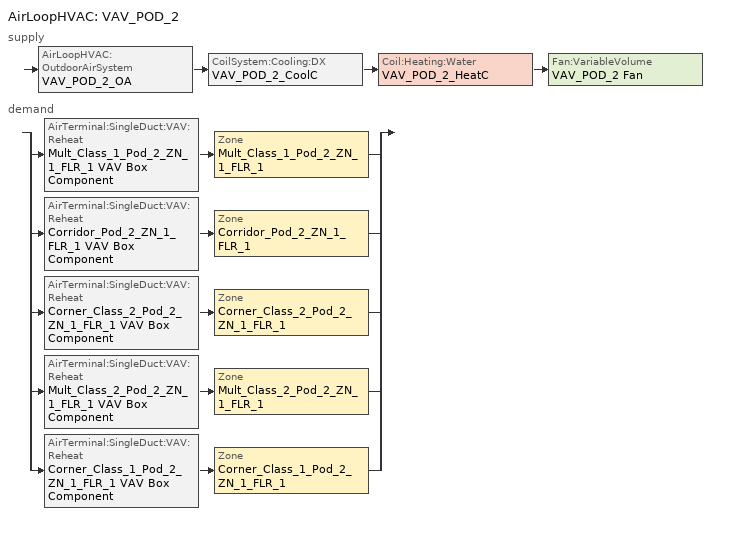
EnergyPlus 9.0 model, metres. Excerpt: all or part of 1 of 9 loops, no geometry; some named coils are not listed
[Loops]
AirLoopHVAC 'VAV_POD_2'
 supply: AirLoopHVAC:OutdoorAirSystem 'VAV_POD_2_OA' > CoilSystem:Cooling:DX 'VAV_POD_2_CoolC' > Coil:Heating:Water 'VAV_POD_2_HeatC' > Fan:VariableVolume 'VAV_POD_2 Fan'
 demand: split
  | AirTerminal:SingleDuct:VAV:Reheat 'Mult_Class_1_Pod_2_ZN_1_FLR_1 VAV Box Component' > Zone 'Mult_Class_1_Pod_2_ZN_1_FLR_1'
  | AirTerminal:SingleDuct:VAV:Reheat 'Corridor_Pod_2_ZN_1_FLR_1 VAV Box Component' > Zone 'Corridor_Pod_2_ZN_1_FLR_1'
  | AirTerminal:SingleDuct:VAV:Reheat 'Corner_Class_2_Pod_2_ZN_1_FLR_1 VAV Box Component' > Zone 'Corner_Class_2_Pod_2_ZN_1_FLR_1'
  | AirTerminal:SingleDuct:VAV:Reheat 'Mult_Class_2_Pod_2_ZN_1_FLR_1 VAV Box Component' > Zone 'Mult_Class_2_Pod_2_ZN_1_FLR_1'
  | AirTerminal:SingleDuct:VAV:Reheat 'Corner_Class_1_Pod_2_ZN_1_FLR_1 VAV Box Component' > Zone 'Corner_Class_1_Pod_2_ZN_1_FLR_1'
[Sizing:Zone] Zone Cooling Design Supply Air Temperature Input Method=SupplyAirTemperature; Zone Cooling Design Supply Air Temperature {C}=12.8; Zone Heating Design Supply Air Temperature Input Method=SupplyAirTemperature; Zone Heating Design Supply Air Temperature {C}=40; Zone Cooling Design Supply Air Humidity Ratio {kgWater/kgDryAir}=0.0085; Zone Heating Design Supply Air Humidity Ratio {kgWater/kgDryAir}=0.008; Cooling Design Air Flow Method=DesignDay; Cooling Design Air Flow Rate {m3/s}=0; Cooling Minimum Air Flow {m3/s}=0; Cooling Minimum Air Flow Fraction=0; Heating Design Air Flow Method=DesignDay; Heating Design Air Flow Rate {m3/s}=0; Design Specification Zone Air Distribution Object=VAV_Zone_AirDistribution
Name | Design Specification Outdoor Air Object
Corner_Class_1_Pod_2_ZN_1_FLR_1 | SZ DSOA Corner_Class_1_Pod_2_ZN_1_FLR_1
Mult_Class_1_Pod_2_ZN_1_FLR_1 | SZ DSOA Mult_Class_1_Pod_2_ZN_1_FLR_1
Corridor_Pod_2_ZN_1_FLR_1 | SZ DSOA Corridor_Pod_2_ZN_1_FLR_1
Corner_Class_2_Pod_2_ZN_1_FLR_1 | SZ DSOA Corner_Class_2_Pod_2_ZN_1_FLR_1
Mult_Class_2_Pod_2_ZN_1_FLR_1 | SZ DSOA Mult_Class_2_Pod_2_ZN_1_FLR_1
[DesignSpecification:OutdoorAir]
Name | Outdoor Air Method | Outdoor Air Flow per Zone Floor Area {m3/s-m2} | Outdoor Air Flow per Person {m3/s-person}
SZ DSOA Corner_Class_1_Pod_2_ZN_1_FLR_1; SZ DSOA Mult_Class_1_Pod_2_ZN_1_FLR_1; SZ DSOA Corner_Class_2_Pod_2_ZN_1_FLR_1; SZ DSOA Mult_Class_2_Pod_2_ZN_1_FLR_1 | Flow/Area | 0.00187948
SZ DSOA Corridor_Pod_2_ZN_1_FLR_1 | Flow/Area | 0.000304781
Classroom_OA_Design_Spec | Sum | 0.00060972 | 0.00472
Corridor_OA_Design_Spec | Sum | 0.000304781 | 1e-08
[DesignSpecification:ZoneAirDistribution] Zone Air Distribution Effectiveness in Cooling Mode=1; Zone Air Distribution Effectiveness in Heating Mode=1
Name | Minimum Zone Ventilation Efficiency
VAV_Zone_AirDistribution | 0.6
Pod_Zones_Air_Distribution
[Sizing:System]
VAV_POD_2: Type of Load to Size On=Sensible; Design Outdoor Air Flow Rate {m3/s}=2.9649; Central Heating Maximum System Air Flow Ratio=0.3; Preheat Design Temperature {C}=7; Preheat Design Humidity Ratio {kgWater/kgDryAir}=0.008; Precool Design Temperature {C}=12.8; Precool Design Humidity Ratio {kgWater/kgDryAir}=0.008; Central Cooling Design Supply Air Temperature {C}=12.8; Central Heating Design Supply Air Temperature {C}=12.8; Type of Zone Sum to Use=Coincident; 100% Outdoor Air in Cooling=No; 100% Outdoor Air in Heating=No; Central Cooling Design Supply Air Humidity Ratio {kgWater/kgDryAir}=0.0085; Central Heating Design Supply Air Humidity Ratio {kgWater/kgDryAir}=0.008; Cooling Supply Air Flow Rate Method=DesignDay; Cooling Supply Air Flow Rate {m3/s}=0; Heating Supply Air Flow Rate Method=DesignDay; Heating Supply Air Flow Rate {m3/s}=0; System Outdoor Air Method=ZoneSum
[ZoneControl:Thermostat] Control Type Schedule=Dual Zone Control Type Sched
Name | Zone or ZoneList | Control 1
Corner_Class_1_Pod_2_ZN_1_FLR_1 Thermostat | Corner_Class_1_Pod_2_ZN_1_FLR_1 | Corner_Class_1_Pod_2_ZN_1_FLR_1 DualSPSched
Mult_Class_1_Pod_2_ZN_1_FLR_1 Thermostat | Mult_Class_1_Pod_2_ZN_1_FLR_1 | Mult_Class_1_Pod_2_ZN_1_FLR_1 DualSPSched
Corridor_Pod_2_ZN_1_FLR_1 Thermostat | Corridor_Pod_2_ZN_1_FLR_1 | Corridor_Pod_2_ZN_1_FLR_1 DualSPSched
Corner_Class_2_Pod_2_ZN_1_FLR_1 Thermostat | Corner_Class_2_Pod_2_ZN_1_FLR_1 | Corner_Class_2_Pod_2_ZN_1_FLR_1 DualSPSched
Mult_Class_2_Pod_2_ZN_1_FLR_1 Thermostat | Mult_Class_2_Pod_2_ZN_1_FLR_1 | Mult_Class_2_Pod_2_ZN_1_FLR_1 DualSPSched
[ThermostatSetpoint:DualSetpoint] Heating Setpoint Temperature Schedule=HTGSETP_SCH_YES_OPTIMUM; Cooling Setpoint Temperature Schedule=CLGSETP_SCH_YES_OPTIMUM
Corner_Class_1_Pod_2_ZN_1_FLR_1 DualSPSched; Mult_Class_1_Pod_2_ZN_1_FLR_1 DualSPSched; Corridor_Pod_2_ZN_1_FLR_1 DualSPSched; Corner_Class_2_Pod_2_ZN_1_FLR_1 DualSPSched; Mult_Class_2_Pod_2_ZN_1_FLR_1 DualSPSched
[AirTerminal:SingleDuct:VAV:Reheat] Availability Schedule=ALWAYS_ON; Maximum Air Flow Rate {m3/s}=AUTOSIZE; Zone Minimum Air Flow Input Method=Constant; Maximum Hot Water or Steam Flow Rate {m3/s}=AUTOSIZE; Minimum Hot Water or Steam Flow Rate {m3/s}=0; Convergence Tolerance=0.001; Damper Heating Action=ReverseWithLimits; Maximum Flow Fraction During Reheat=0.5; Maximum Reheat Air Temperature {C}=40
Name | Constant Minimum Air Flow Fraction | Reheat Coil
Corner_Class_1_Pod_2_ZN_1_FLR_1 VAV Box Component | 0.994 | Corner_Class_1_Pod_2_ZN_1_FLR_1 VAV Box Reheat Coil
Mult_Class_1_Pod_2_ZN_1_FLR_1 VAV Box Component | 1 | Mult_Class_1_Pod_2_ZN_1_FLR_1 VAV Box Reheat Coil
Corridor_Pod_2_ZN_1_FLR_1 VAV Box Component | 0.346 | Corridor_Pod_2_ZN_1_FLR_1 VAV Box Reheat Coil
Corner_Class_2_Pod_2_ZN_1_FLR_1 VAV Box Component | 1 | Corner_Class_2_Pod_2_ZN_1_FLR_1 VAV Box Reheat Coil
Mult_Class_2_Pod_2_ZN_1_FLR_1 VAV Box Component | 1 | Mult_Class_2_Pod_2_ZN_1_FLR_1 VAV Box Reheat Coil
[Zone equipment]
Corner_Class_1_Pod_2_ZN_1_FLR_1: Corner_Class_1_Pod_2_ZN_1_FLR_1 VAV Box Component
Mult_Class_1_Pod_2_ZN_1_FLR_1: Mult_Class_1_Pod_2_ZN_1_FLR_1 VAV Box Component
Corridor_Pod_2_ZN_1_FLR_1: Corridor_Pod_2_ZN_1_FLR_1 VAV Box Component
Corner_Class_2_Pod_2_ZN_1_FLR_1: Corner_Class_2_Pod_2_ZN_1_FLR_1 VAV Box Component
Mult_Class_2_Pod_2_ZN_1_FLR_1: Mult_Class_2_Pod_2_ZN_1_FLR_1 VAV Box Component
[Fan:VariableVolume]
VAV_POD_2 Fan: Availability Schedule=HVACOperationSchd; Fan Total Efficiency=0.59605; Pressure Rise {Pa}=1389.42; Maximum Flow Rate {m3/s}=AUTOSIZE; Fan Power Minimum Flow Rate Input Method=Fraction; Fan Power Minimum Flow Fraction=0.25; Motor Efficiency=0.917; Motor In Airstream Fraction=1; Fan Power Coefficient 1=0.0408; Fan Power Coefficient 2=0.088; Fan Power Coefficient 3=-0.0729; Fan Power Coefficient 4=0.9437; Fan Power Coefficient 5=0
[Coil:Cooling:DX:TwoSpeed]
VAV_POD_2_CoolC DXCoil: Availability Schedule=ALWAYS_ON; High Speed Gross Rated Total Cooling Capacity {W}Sep 25, 2012: DX_TwoSpeedObject_from_VAV=AUTOSIZE; High Speed Gross Rated Sensible Heat RatioSep 25, 2012: DX_TwoSpeedObject_from_VAV=AUTOSIZE; High Speed Gross Rated Cooling COP {W/W}Sep 25, 2012: DX_TwoSpeedObject_from_VAV=3.73224; High Speed Rated Air Flow Rate {m3/s}Sep 25, 2012: DX_TwoSpeedObject_from_VAV=AUTOSIZE; Total Cooling Capacity Function of Temperature Curve=VAV_POD_2_CoolCLennoxStandard10Ton_TGA120S2B_CapFT; Total Cooling Capacity Function of Flow Fraction Curve=VAV_POD_2_CoolCLennoxStandard10Ton_TGA120S2B_CapFF; Energy Input Ratio Function of Temperature Curve=VAV_POD_2_CoolCLennoxStandard10Ton_TGA120S2B_EIRFT; Energy Input Ratio Function of Flow Fraction Curve=VAV_POD_2_CoolCLennoxStandard10Ton_TGA120S2B_EIRFFF; Part Load Fraction Correlation Curve=VAV_POD_2_CoolCLennoxStandard10Ton_TGA120S2B_PLR; Low Speed Gross Rated Total Cooling Capacity {W}Sep 25, 2012: DX_TwoSpeedObject_from_VAV=AUTOSIZE; Low Speed Gross Rated Sensible Heat RatioSep 25, 2012: DX_TwoSpeedObject_from_VAV=AUTOSIZE; Low Speed Gross Rated Cooling COP {W/W}Sep 25, 2012: DX_TwoSpeedObject_from_VAV=3.73224; Low Speed Rated Air Flow Rate {m3/s}Sep 25, 2012: DX_TwoSpeedObject_from_VAV=AUTOSIZE; Low Speed Total Cooling Capacity Function of Temperature Curve=VAV_POD_2_CoolCLennoxStandard10Ton_TGA120S2B_CapFT; Low Speed Energy Input Ratio Function of Temperature Curve=VAV_POD_2_CoolCLennoxStandard10Ton_TGA120S2B_EIRFT
[Coil:Heating:Water]
VAV_POD_2_HeatC: Availability Schedule=ALWAYS_ON; U-Factor Times Area Value {W/K}=AUTOSIZE; Maximum Water Flow Rate {m3/s}=AUTOSIZE; Performance Input Method=UFactorTimesAreaAndDesignWaterFlowRate; Rated Capacity {W}=AUTOSIZE; Rated Inlet Water Temperature {C}=82.2; Rated Inlet Air Temperature {C}=12.8; Rated Outlet Water Temperature {C}=71.1; Rated Outlet Air Temperature {C}=40
[CoilSystem:Cooling:DX]
VAV_POD_2_CoolC: Availability Schedule=ALWAYS_ON; Cooling Coil=VAV_POD_2_CoolC DXCoil
[Controller:WaterCoil]
VAV_POD_2_HeatC_Controller: Control Variable=Temperature; Action=Normal; Actuator Variable=Flow; Controller Convergence Tolerance {deltaC}=0.0001; Maximum Actuated Flow {m3/s}=AUTOSIZE; Minimum Actuated Flow {m3/s}=0
[Controller:OutdoorAir]
VAV_POD_2_OA_Controller: Minimum Outdoor Air Flow Rate {m3/s}                        !- Minimum Outdoor Air Flow Rate {m3/s}=0; Maximum Outdoor Air Flow Rate {m3/s}=AUTOSIZE; Economizer Control Type=DifferentialEnthalpy; Economizer Control Action Type=ModulateFlow; Lockout Type=LockoutWithHeating; Minimum Limit Type=FixedMinimum; Minimum Outdoor Air Schedule=MinOA_MotorizedDamper_Sched; Maximum Fraction of Outdoor Air Schedule=VAV_POD_2 Max OA Fraction; Mechanical Ventilation Controller=VAV_POD_2_DCV; Heat Recovery Bypass Control Type=BypassWhenOAFlowGreaterThanMinimum
[AirLoopHVAC]
VAV_POD_2: Design Supply Air Flow Rate {m3/s}=AUTOSIZE
[SetpointManager:Scheduled]
VAV_POD_2 SAT setpoint: Control Variable=Temperature; Schedule=VAV-Supply-Air-Temp-Sch; Setpoint Node or NodeList=VAV_POD_2 Supply Equipment Outlet Node
[SetpointManager:MixedAir] Control Variable=Temperature
Name | Setpoint Node or NodeList
VAV_POD_2_CoolC SAT Manager | VAV_POD_2_CoolC-VAV_POD_2_HeatCNode
VAV_POD_2_HeatC SAT Manager | VAV_POD_2_HeatC-VAV_POD_2 FanNode
VAV_POD_2_OAMixed Air Temp Manager | VAV_POD_2_OA-VAV_POD_2_CoolCNode
[SetpointManager:OutdoorAirPretreat]
VAV_Pod_2 Heat Exhchanger Supply Air Temp Manager: Control Variable=Temperature; Minimum Setpoint Temperature {C}=-99; Maximum Setpoint Temperature {C}=99; Minimum Setpoint Humidity Ratio {kgWater/kgDryAir}=0.00001; Maximum Setpoint Humidity Ratio {kgWater/kgDryAir}=1; Setpoint Node or NodeList=VAV_Pod_2 Heat Recovery Outlet Node
[HeatExchanger:AirToAir:SensibleAndLatent]
VAV_Pod_2 OA Heat Recovery: Availability Schedule=Always_On; Nominal Supply Air Flow Rate {m3/s}=AUTOSIZE; Sensible Effectiveness at 100% Heating Air Flow=0.7; Latent Effectiveness at 100% Heating Air Flow=0.6; Sensible Effectiveness at 75% Heating Air Flow=0.7; Latent Effectiveness at 75% Heating Air Flow=0.6; Sensible Effectiveness at 100% Cooling Air Flow=0.75; Latent Effectiveness at 100% Cooling Air Flow=0.6; Sensible Effectiveness at 75% Cooling Air Flow=0.75; Latent Effectiveness at 75% Cooling Air Flow=0.6; Nominal Electric Power {W}=2177.32; Supply Air Outlet Temperature Control=Yes; Heat Exchanger Type=Rotary; Frost Control Type=ExhaustOnly; Threshold Temperature {C}=-23.3; Initial Defrost Time Fraction=0.167; Rate of Defrost Time Fraction Increase {1/K}=1.44
[Controller:MechanicalVentilation]
VAV_POD_2_DCV: MinOA_Sched, No, VentilationRateProcedure, Corner_Class_1_Pod_2_ZN_1_FLR_1, Classroom_OA_Design_Spec, Pod_Zones_Air_Distribution, Mult_Class_1_Pod_2_ZN_1_FLR_1, Classroom_OA_Design_Spec, Pod_Zones_Air_Distribution, Corridor_Pod_2_ZN_1_FLR_1, Corridor_OA_Design_Spec, Pod_Zones_Air_Distribution, Corner_Class_2_Pod_2_ZN_1_FLR_1, Classroom_OA_Design_Spec, Pod_Zones_Air_Distribution, Mult_Class_2_Pod_2_ZN_1_FLR_1, Classroom_OA_Design_Spec, Pod_Zones_Air_Distribution
[EnergyManagementSystem:Sensor]
Name | Output:Variable or Output:Meter Index Key | Output:Variable or Output:Meter
cCL1_Pod_2_ZN_1_FLR_1_LSr | Corner_Class_1_Pod_2_ZN_1_FLR_1 | Zone Lights Electric Power
cCL1_Pod_2_ZN_1_FLR_1_OSr | Corner_Class_1_Pod_2_ZN_1_FLR_1 | People Occupant Count
mCl1_Pod_2_ZN_1_FLR_1_LSr | Mult_Class_1_Pod_2_ZN_1_FLR_1 | Zone Lights Electric Power
mCl1_Pod_2_ZN_1_FLR_1_OSr | Mult_Class_1_Pod_2_ZN_1_FLR_1 | People Occupant Count
cPOD2_ZN_1_FLR_1_LSr | Corridor_Pod_2_ZN_1_FLR_1 | Zone Lights Electric Power
cCL2_Pod_2_ZN_1_FLR_1_LSr | Corner_Class_2_Pod_2_ZN_1_FLR_1 | Zone Lights Electric Power
cCL2_Pod_2_ZN_1_FLR_1_OSr | Corner_Class_2_Pod_2_ZN_1_FLR_1 | People Occupant Count
mCl2_Pod_2_ZN_1_FLR_1_LSr | Mult_Class_2_Pod_2_ZN_1_FLR_1 | Zone Lights Electric Power
mCl2_Pod_2_ZN_1_FLR_1_OSr | Mult_Class_2_Pod_2_ZN_1_FLR_1 | People Occupant Count
VAV_POD_2_OA_VRP | VAV_POD_2 | Air System Outdoor Air Mechanical Ventilation Requested Mass Flow Rate
VAV_POD_2_OA | VAV_POD_2 | Air System Outdoor Air Mass Flow Rate
VAV_POD_2_SUPPLY_FLOW | VAV_POD_2_OA-VAV_POD_2_CoolCNode | System Node Standard Density Volume Flow Rate
[EnergyManagementSystem:InternalVariable] Internal Data Type=Zone Floor Area
Name | Internal Data Index Key
cCL1_Pod_2_ZN_1_FLR_1_Area | Corner_Class_1_Pod_2_ZN_1_FLR_1
mCl1_Pod_2_ZN_1_FLR_1_Area | Mult_Class_1_Pod_2_ZN_1_FLR_1
cPOD2_ZN_1_FLR_1_Area | Corridor_Pod_2_ZN_1_FLR_1
cCL2_Pod_2_ZN_1_FLR_1_Area | Corner_Class_2_Pod_2_ZN_1_FLR_1
mCl2_Pod_2_ZN_1_FLR_1_Area | Mult_Class_2_Pod_2_ZN_1_FLR_1
[Schedule:Compact]
ALWAYS_ON; MinOA_Sched: Through: 12/31, For: AllDays, Until: 24:00, 1
Dual Zone Control Type Sched: Through: 12/31, For: AllDays, Until: 24:00, 4
VAV-Supply-Air-Temp-Sch: Through: 12/31, For: AllDays, Until: 24:00, 12.8
HVACOperationSchd: Through: 12/31, For: Weekdays SummerDesignDay WinterDesignDay, Until: 07:00, 0, Until: 21:00, 1, Until: 24:00, 0, For: WeekEnds Holidays AllOtherDays, Until: 24:00, 0
HTGSETP_SCH_YES_OPTIMUM: Through: 12/31, For: SummerDesignDay, Until: 24:00, 15.6, For: WinterDesignDay, Until: 24:00, 21, For: Weekdays, Until: 06:00, 15.6, Until: 07:00, 17.8, Until: 08:00, 20, Until: 21:00, 21, Until: 24:00, 15.6, For: WeekEnds Holidays AllOtherDays, Until: 24:00, 15.6
CLGSETP_SCH_YES_OPTIMUM: Through: 12/31, For: SummerDesignDay, Until: 24:00, 24, For: WinterDesignDay, Until: 24:00, 26.7, For: Weekdays, Until: 06:00, 26.7, Until: 07:00, 25.6, Until: 08:00, 25, Until: 21:00, 24, Until: 24:00, 26.7, For: WeekEnds Holidays AllOtherDays, Until: 24:00, 26.7
MinOA_MotorizedDamper_Sched: Through: 12/31, For: Weekdays SummerDesignDay WinterDesignDay, Until: 08:00, 0, Until: 21:00, 1, Until: 24:00, 0, For: WeekEnds Holidays AllOtherDays, Until: 24:00, 0
[Schedule:Constant]
VAV_POD_2 Max OA Fraction: Hourly Value=1
[Curve:Quadratic]
Name | Coefficient1 Constant | Coefficient2 x | Coefficient3 x**2 | Minimum Value of x | Maximum Value of x
VAV_POD_2_CoolCLennoxStandard10Ton_TGA120S2B_CapFF | 0.77136 | 0.34053 | -0.11088 | 0.75918 | 1.13877
VAV_POD_2_CoolCLennoxStandard10Ton_TGA120S2B_EIRFFF | 1.2055 | -0.32953 | 0.12308 | 0.75918 | 1.13877
VAV_POD_2_CoolCLennoxStandard10Ton_TGA120S2B_PLR | 0.771 | 0.229 | 0 | 0 | 1
[Curve:Biquadratic] Minimum Value of x=17; Maximum Value of x=22; Minimum Value of y=29; Maximum Value of y=46
Name | Coefficient1 Constant | Coefficient2 x | Coefficient3 x**2 | Coefficient4 y | Coefficient5 y**2 | Coefficient6 x*y
VAV_POD_2_CoolCLennoxStandard10Ton_TGA120S2B_CapFT | 0.42415 | 0.04426 | -0.00042 | 0.00333 | -0.00008 | -0.00021
VAV_POD_2_CoolCLennoxStandard10Ton_TGA120S2B_EIRFT | 1.23649 | -0.02431 | 0.00057 | -0.01434 | 0.00063 | -0.00038
